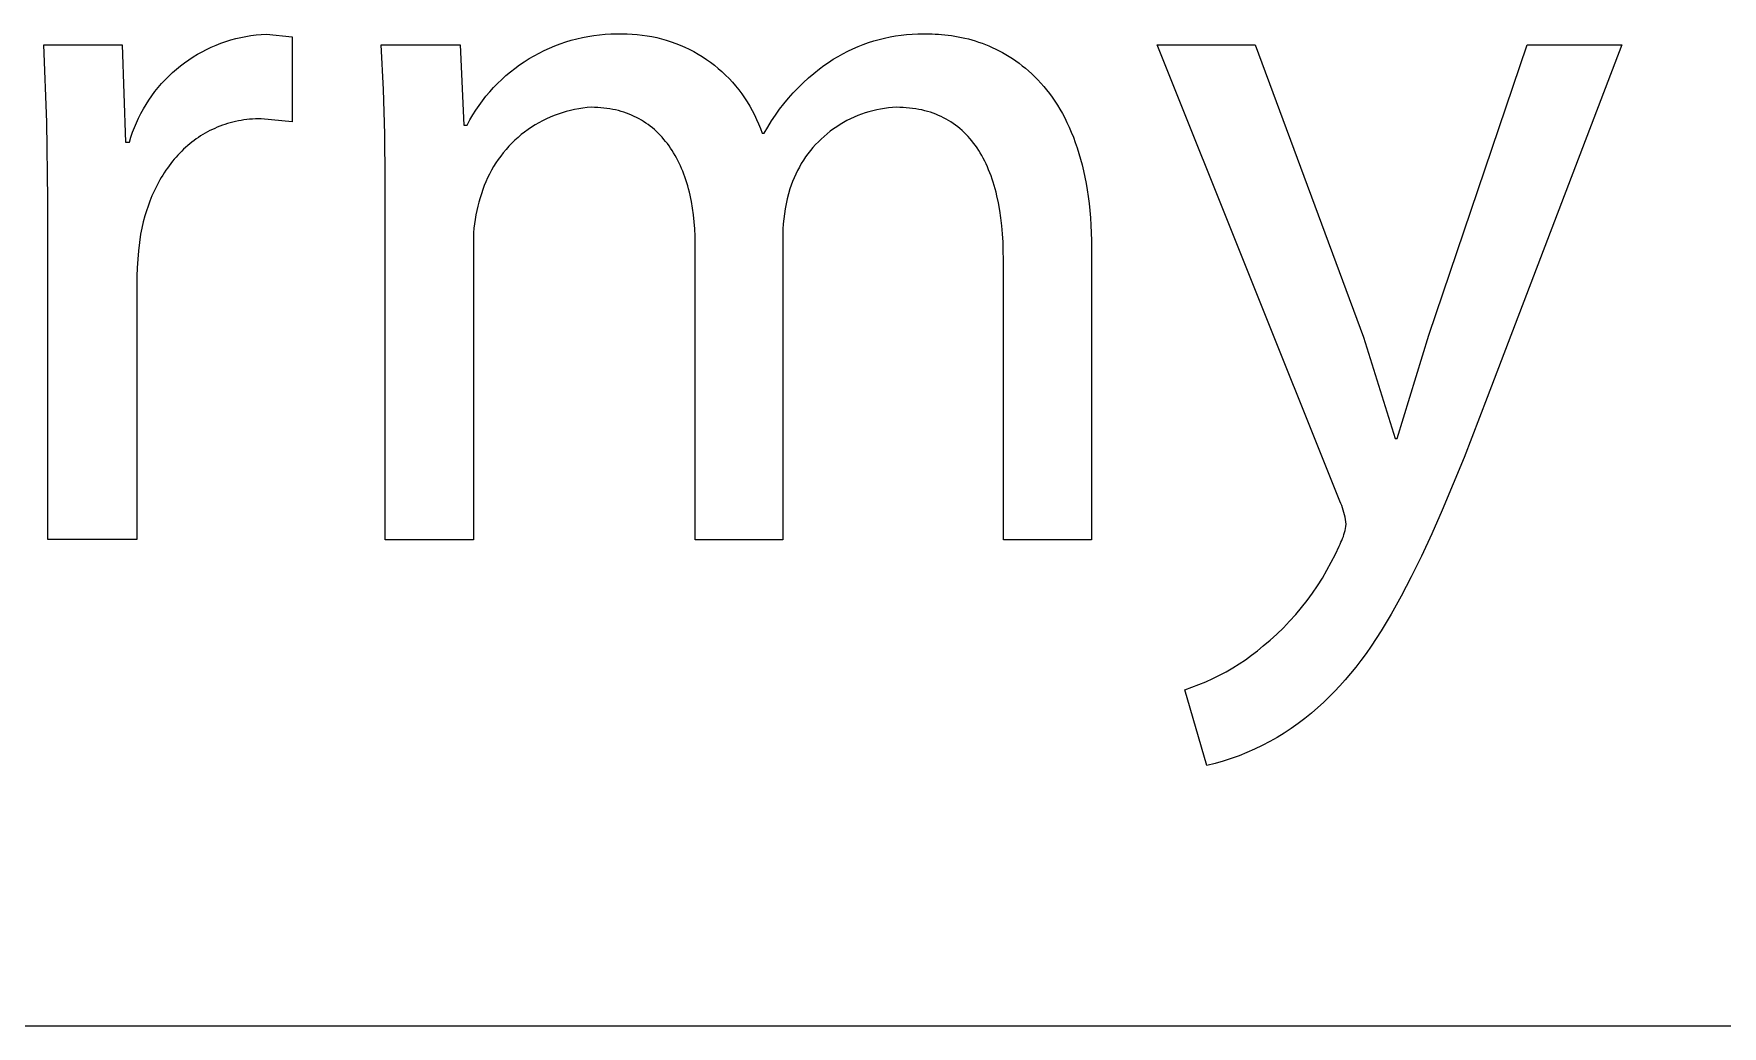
# Model space of a CAD drawing. Header units: millimetres. Extents: x 0 to 4030, y 0 to 2816.
# Drawn here: x 2987.1 to 3053.8, y 0 to 39.2 of the extents above; entities that cross this region are included whole.
import ezdxf

# ---------------------------------------------------------------- set-up
doc = ezdxf.new("R2010")
doc.units = ezdxf.units.MM
doc.header["$MEASUREMENT"] = 0
doc.layers.add('Domyślny', color=7, linetype='Continuous', true_color=0x000000)

msp = doc.modelspace()

# ---------------------------------------------------------------- linework, layer by layer
at = {"layer": 'Domyślny', "color": 18, "lineweight": 15, "true_color": 0x000000}
for p, q in [((2987.636, 35.689), (2987.51, 38.741)), ((2987.51, 38.741), (2990.61, 38.741)), ((2990.61, 38.741), (2990.745, 34.903)), ((2994.125, 38.655), (2994.313, 38.735)), ((2994.313, 38.735), (2994.504, 38.81)), ((2994.504, 38.81), (2994.697, 38.878)), ((2994.697, 38.878), (2994.892, 38.938)), ((2994.892, 38.938), (2995.089, 38.993)), ((2995.089, 38.993), (2995.288, 39.04)), ((2995.288, 39.04), (2995.488, 39.08)), ((2995.488, 39.08), (2995.69, 39.113)), ((2995.69, 39.113), (2995.893, 39.139)), ((2995.893, 39.139), (2996.097, 39.159)), ((2996.097, 39.159), (2996.301, 39.171)), ((2996.301, 39.171), (2997.321, 39.063)), ((2997.321, 39.063), (2997.321, 35.708)), ((3000.928, 36.983), (3000.826, 38.748)), ((3000.826, 38.748), (3003.953, 38.748)), ((3003.953, 38.748), (3004.101, 35.581)), ((3007.48, 38.619), (3007.69, 38.706)), ((3007.69, 38.706), (3007.902, 38.787)), ((3007.902, 38.787), (3008.117, 38.86)), ((3008.117, 38.86), (3008.335, 38.925)), ((3008.335, 38.925), (3008.554, 38.983)), ((3008.554, 38.983), (3008.775, 39.034)), ((3008.775, 39.034), (3008.998, 39.078)), ((3008.998, 39.078), (3009.223, 39.113)), ((3009.223, 39.113), (3009.448, 39.141)), ((3009.448, 39.141), (3009.674, 39.162)), ((3009.674, 39.162), (3009.901, 39.175)), ((3009.901, 39.175), (3010.128, 39.18)), ((3010.128, 39.18), (3010.355, 39.177)), ((3010.355, 39.177), (3010.55, 39.176)), ((3010.55, 39.176), (3010.746, 39.169)), ((3010.746, 39.169), (3010.941, 39.155)), ((3010.941, 39.155), (3011.135, 39.134)), ((3011.135, 39.134), (3011.329, 39.106)), ((3011.329, 39.106), (3011.521, 39.072)), ((3011.521, 39.072), (3011.713, 39.032)), ((3011.713, 39.032), (3011.902, 38.985)), ((3011.902, 38.985), (3012.09, 38.931)), ((3012.09, 38.931), (3012.277, 38.871)), ((3012.277, 38.871), (3012.461, 38.805)), ((3012.461, 38.805), (3012.642, 38.733)), ((3012.642, 38.733), (3012.821, 38.654)), ((3019.457, 38.592), (3019.659, 38.68)), ((3019.659, 38.68), (3019.864, 38.761)), ((3019.864, 38.761), (3020.072, 38.835)), ((3020.072, 38.835), (3020.282, 38.902)), ((3020.282, 38.902), (3020.494, 38.962)), ((3020.494, 38.962), (3020.708, 39.015)), ((3020.708, 39.015), (3020.924, 39.061)), ((3020.924, 39.061), (3021.141, 39.1)), ((3021.141, 39.1), (3021.36, 39.131)), ((3021.36, 39.131), (3021.579, 39.155)), ((3021.579, 39.155), (3021.799, 39.172)), ((3021.799, 39.172), (3022.019, 39.181)), ((3022.019, 39.181), (3022.24, 39.183)), ((3022.24, 39.183), (3022.46, 39.177)), ((3022.46, 39.177), (3022.582, 39.176)), ((3022.582, 39.176), (3022.706, 39.172)), ((3022.706, 39.172), (3022.832, 39.166)), ((3022.832, 39.166), (3022.959, 39.157)), ((3022.959, 39.157), (3023.087, 39.145)), ((3023.087, 39.145), (3023.217, 39.13)), ((3023.217, 39.13), (3023.348, 39.112)), ((3023.348, 39.112), (3023.479, 39.091)), ((3023.479, 39.091), (3023.612, 39.068)), ((3023.612, 39.068), (3023.745, 39.041)), ((3023.745, 39.041), (3023.879, 39.01)), ((3023.879, 39.01), (3024.014, 38.977)), ((3024.014, 38.977), (3024.149, 38.94)), ((3024.149, 38.94), (3024.284, 38.899)), ((3024.284, 38.899), (3024.42, 38.855)), ((3024.42, 38.855), (3024.555, 38.807)), ((3024.555, 38.807), (3024.691, 38.756)), ((3024.691, 38.756), (3024.826, 38.701)), ((3024.826, 38.701), (3024.961, 38.641)), ((3038.679, 20.731), (3031.472, 38.741)), ((3031.472, 38.741), (3035.337, 38.741)), ((3035.337, 38.741), (3039.618, 27.199)), ((3042.195, 27.28), (3046.074, 38.741)), ((3049.818, 38.741), (3044.503, 24.824)), ((3046.074, 38.741), (3049.818, 38.741)), ((2992.905, 37.913), (2993.068, 38.037)), ((2993.068, 38.037), (2993.235, 38.155)), ((2993.235, 38.155), (2993.406, 38.267)), ((2993.406, 38.267), (2993.581, 38.373)), ((2993.581, 38.373), (2993.759, 38.473)), ((2993.759, 38.473), (2993.941, 38.567)), ((2993.941, 38.567), (2994.125, 38.655)), ((3006.296, 37.951), (3006.483, 38.079)), ((3006.483, 38.079), (3006.675, 38.2)), ((3006.675, 38.2), (3006.871, 38.315)), ((3006.871, 38.315), (3007.071, 38.423)), ((3007.071, 38.423), (3007.274, 38.525)), ((3007.274, 38.525), (3007.48, 38.619)), ((3012.821, 38.654), (3012.998, 38.569)), ((3012.998, 38.569), (3013.171, 38.479)), ((3013.171, 38.479), (3013.341, 38.382)), ((3013.341, 38.382), (3013.508, 38.28)), ((3013.508, 38.28), (3013.671, 38.173)), ((3013.671, 38.173), (3013.83, 38.059)), ((3013.83, 38.059), (3013.986, 37.941)), ((3018.315, 37.927), (3018.496, 38.054)), ((3018.496, 38.054), (3018.681, 38.174)), ((3018.681, 38.174), (3018.869, 38.288)), ((3018.869, 38.288), (3019.062, 38.396)), ((3019.062, 38.396), (3019.258, 38.497)), ((3019.258, 38.497), (3019.457, 38.592)), ((3024.961, 38.641), (3025.096, 38.578)), ((3025.096, 38.578), (3025.23, 38.511)), ((3025.23, 38.511), (3025.363, 38.44)), ((3025.363, 38.44), (3025.496, 38.365)), ((3025.496, 38.365), (3025.628, 38.285)), ((3025.628, 38.285), (3025.759, 38.201)), ((3025.759, 38.201), (3025.889, 38.112)), ((3025.889, 38.112), (3026.018, 38.02)), ((3026.018, 38.02), (3026.145, 37.922)), ((2992.162, 37.213), (2992.3, 37.363)), ((2992.3, 37.363), (2992.444, 37.508)), ((2992.444, 37.508), (2992.593, 37.648)), ((2992.593, 37.648), (2992.747, 37.783)), ((2992.747, 37.783), (2992.905, 37.913)), ((3005.428, 37.221), (3005.591, 37.378)), ((3005.591, 37.378), (3005.76, 37.53)), ((3005.76, 37.53), (3005.934, 37.676)), ((3005.934, 37.676), (3006.112, 37.817)), ((3006.112, 37.817), (3006.296, 37.951)), ((3013.986, 37.941), (3014.137, 37.817)), ((3014.137, 37.817), (3014.284, 37.688)), ((3014.284, 37.688), (3014.427, 37.554)), ((3014.427, 37.554), (3014.565, 37.415)), ((3014.565, 37.415), (3014.698, 37.272)), ((3017.497, 37.248), (3017.705, 37.438)), ((3017.705, 37.438), (3017.919, 37.62)), ((3017.919, 37.62), (3018.139, 37.795)), ((3018.139, 37.795), (3018.315, 37.927)), ((3026.145, 37.922), (3026.271, 37.82)), ((3026.271, 37.82), (3026.395, 37.713)), ((3026.395, 37.713), (3026.518, 37.601)), ((3026.518, 37.601), (3026.639, 37.485)), ((3026.639, 37.485), (3026.758, 37.363)), ((3026.758, 37.363), (3026.875, 37.237)), ((2991.661, 36.567), (2991.778, 36.735)), ((2991.778, 36.735), (2991.9, 36.899)), ((2991.9, 36.899), (2992.028, 37.058)), ((2992.028, 37.058), (2992.162, 37.213)), ((3000.982, 35.215), (3000.928, 36.983)), ((3004.83, 36.538), (3004.971, 36.716)), ((3004.971, 36.716), (3005.117, 36.889)), ((3005.117, 36.889), (3005.27, 37.058)), ((3005.27, 37.058), (3005.428, 37.221)), ((3014.698, 37.272), (3014.826, 37.125)), ((3014.826, 37.125), (3014.949, 36.973)), ((3014.949, 36.973), (3015.067, 36.816)), ((3015.067, 36.816), (3015.179, 36.656)), ((3016.915, 36.639), (3017.102, 36.849)), ((3017.102, 36.849), (3017.296, 37.052)), ((3017.296, 37.052), (3017.497, 37.248)), ((3026.875, 37.237), (3026.99, 37.105)), ((3026.99, 37.105), (3027.103, 36.968)), ((3027.103, 36.968), (3027.213, 36.826)), ((3027.213, 36.826), (3027.321, 36.678)), ((3027.321, 36.678), (3027.426, 36.525)), ((2991.255, 35.857), (2991.347, 36.04)), ((2991.347, 36.04), (2991.446, 36.219)), ((2991.446, 36.219), (2991.55, 36.395)), ((2991.55, 36.395), (2991.661, 36.567)), ((3004.446, 35.976), (3004.567, 36.167)), ((3004.567, 36.167), (3004.696, 36.355)), ((3004.696, 36.355), (3004.83, 36.538)), ((3007.822, 36.015), (3007.665, 35.956)), ((3007.981, 36.067), (3007.822, 36.015)), ((3008.142, 36.114), (3007.981, 36.067)), ((3008.305, 36.156), (3008.142, 36.114)), ((3008.469, 36.192), (3008.305, 36.156)), ((3008.634, 36.222), (3008.469, 36.192)), ((3008.8, 36.247), (3008.634, 36.222)), ((3008.966, 36.266), (3008.8, 36.247)), ((3009.134, 36.279), (3008.966, 36.266)), ((3009.26, 36.277), (3009.134, 36.279)), ((3009.384, 36.272), (3009.26, 36.277)), ((3009.506, 36.264), (3009.384, 36.272)), ((3009.626, 36.252), (3009.506, 36.264)), ((3009.745, 36.238), (3009.626, 36.252)), ((3009.861, 36.22), (3009.745, 36.238)), ((3009.975, 36.199), (3009.861, 36.22)), ((3010.088, 36.175), (3009.975, 36.199)), ((3010.198, 36.148), (3010.088, 36.175)), ((3010.307, 36.118), (3010.198, 36.148)), ((3010.413, 36.085), (3010.307, 36.118)), ((3010.518, 36.049), (3010.413, 36.085)), ((3010.621, 36.01), (3010.518, 36.049)), ((3010.721, 35.968), (3010.621, 36.01)), ((3015.179, 36.656), (3015.286, 36.493)), ((3015.286, 36.493), (3015.387, 36.326)), ((3015.387, 36.326), (3015.483, 36.155)), ((3015.483, 36.155), (3015.573, 35.981)), ((3016.398, 35.973), (3016.563, 36.201)), ((3016.563, 36.201), (3016.735, 36.423)), ((3016.735, 36.423), (3016.915, 36.639)), ((3019.794, 36.007), (3019.648, 35.951)), ((3019.942, 36.058), (3019.794, 36.007)), ((3020.092, 36.103), (3019.942, 36.058)), ((3020.243, 36.144), (3020.092, 36.103)), ((3020.396, 36.18), (3020.243, 36.144)), ((3020.549, 36.21), (3020.396, 36.18)), ((3020.704, 36.235), (3020.549, 36.21)), ((3020.859, 36.255), (3020.704, 36.235)), ((3021.015, 36.269), (3020.859, 36.255)), ((3021.172, 36.279), (3021.015, 36.269)), ((3021.305, 36.277), (3021.172, 36.279)), ((3021.435, 36.272), (3021.305, 36.277)), ((3021.564, 36.264), (3021.435, 36.272)), ((3021.69, 36.252), (3021.564, 36.264)), ((3021.815, 36.237), (3021.69, 36.252)), ((3021.937, 36.219), (3021.815, 36.237)), ((3022.056, 36.198), (3021.937, 36.219)), ((3022.174, 36.174), (3022.056, 36.198)), ((3022.29, 36.146), (3022.174, 36.174)), ((3022.403, 36.115), (3022.29, 36.146)), ((3022.514, 36.082), (3022.403, 36.115)), ((3022.623, 36.045), (3022.514, 36.082)), ((3022.73, 36.004), (3022.623, 36.045)), ((3022.835, 35.961), (3022.73, 36.004)), ((3027.426, 36.525), (3027.528, 36.367)), ((3027.528, 36.367), (3027.628, 36.203)), ((3027.628, 36.203), (3027.725, 36.033)), ((3027.725, 36.033), (3027.819, 35.858)), ((2987.671, 32.635), (2987.636, 35.689)), ((2991.017, 35.292), (2991.09, 35.483)), ((2991.09, 35.483), (2991.169, 35.672)), ((2991.169, 35.672), (2991.255, 35.857)), ((2994.074, 35.358), (2993.98, 35.309)), ((2994.169, 35.405), (2994.074, 35.358)), ((2994.266, 35.449), (2994.169, 35.405)), ((2994.364, 35.492), (2994.266, 35.449)), ((2994.464, 35.531), (2994.364, 35.492)), ((2994.564, 35.569), (2994.464, 35.531)), ((2994.666, 35.604), (2994.564, 35.569)), ((2994.769, 35.637), (2994.666, 35.604)), ((2994.874, 35.667), (2994.769, 35.637)), ((2994.979, 35.695), (2994.874, 35.667)), ((2995.086, 35.72), (2994.979, 35.695)), ((2995.194, 35.742), (2995.086, 35.72)), ((2995.303, 35.762), (2995.194, 35.742)), ((2995.414, 35.78), (2995.303, 35.762)), ((2995.525, 35.795), (2995.414, 35.78)), ((2995.638, 35.807), (2995.525, 35.795)), ((2995.751, 35.817), (2995.638, 35.807)), ((2995.866, 35.823), (2995.751, 35.817)), ((2995.982, 35.828), (2995.866, 35.823)), ((2996.099, 35.829), (2995.982, 35.828)), ((2997.321, 35.708), (2996.099, 35.829)), ((3004.101, 35.581), (3004.222, 35.581)), ((3004.222, 35.581), (3004.33, 35.78)), ((3004.33, 35.78), (3004.446, 35.976)), ((3006.632, 35.402), (3006.497, 35.303)), ((3006.771, 35.496), (3006.632, 35.402)), ((3006.913, 35.586), (3006.771, 35.496)), ((3007.058, 35.67), (3006.913, 35.586)), ((3007.206, 35.75), (3007.058, 35.67)), ((3007.356, 35.824), (3007.206, 35.75)), ((3007.509, 35.893), (3007.356, 35.824)), ((3007.665, 35.956), (3007.509, 35.893)), ((3010.82, 35.923), (3010.721, 35.968)), ((3010.917, 35.876), (3010.82, 35.923)), ((3011.012, 35.825), (3010.917, 35.876)), ((3011.104, 35.772), (3011.012, 35.825)), ((3011.195, 35.716), (3011.104, 35.772)), ((3011.284, 35.658), (3011.195, 35.716)), ((3011.371, 35.597), (3011.284, 35.658)), ((3011.456, 35.533), (3011.371, 35.597)), ((3011.539, 35.466), (3011.456, 35.533)), ((3011.62, 35.397), (3011.539, 35.466)), ((3011.699, 35.326), (3011.62, 35.397)), ((3015.573, 35.981), (3015.656, 35.804)), ((3015.656, 35.804), (3015.734, 35.625)), ((3015.734, 35.625), (3015.805, 35.443)), ((3015.805, 35.443), (3015.871, 35.259)), ((3015.951, 35.259), (3016.092, 35.502)), ((3016.092, 35.502), (3016.241, 35.74)), ((3016.241, 35.74), (3016.398, 35.973)), ((3018.562, 35.332), (3018.44, 35.235)), ((3018.688, 35.425), (3018.562, 35.332)), ((3018.817, 35.514), (3018.688, 35.425)), ((3018.949, 35.599), (3018.817, 35.514)), ((3019.084, 35.678), (3018.949, 35.599)), ((3019.221, 35.754), (3019.084, 35.678)), ((3019.361, 35.824), (3019.221, 35.754)), ((3019.503, 35.89), (3019.361, 35.824)), ((3019.648, 35.951), (3019.503, 35.89)), ((3022.938, 35.915), (3022.835, 35.961)), ((3023.038, 35.866), (3022.938, 35.915)), ((3023.137, 35.813), (3023.038, 35.866)), ((3023.233, 35.758), (3023.137, 35.813)), ((3023.327, 35.7), (3023.233, 35.758)), ((3023.419, 35.638), (3023.327, 35.7)), ((3023.509, 35.574), (3023.419, 35.638)), ((3023.597, 35.507), (3023.509, 35.574)), ((3023.682, 35.437), (3023.597, 35.507)), ((3023.766, 35.363), (3023.682, 35.437)), ((3023.847, 35.287), (3023.766, 35.363)), ((3027.819, 35.858), (3027.909, 35.676)), ((3027.909, 35.676), (3027.996, 35.489)), ((3027.996, 35.489), (3028.08, 35.296)), ((2990.745, 34.903), (2990.892, 34.903)), ((2990.892, 34.903), (2990.951, 35.099)), ((2990.951, 35.099), (2991.017, 35.292)), ((2993.113, 34.696), (2993.035, 34.624)), ((2993.194, 34.767), (2993.113, 34.696)), ((2993.275, 34.836), (2993.194, 34.767)), ((2993.359, 34.902), (2993.275, 34.836)), ((2993.443, 34.967), (2993.359, 34.902)), ((2993.529, 35.029), (2993.443, 34.967)), ((2993.617, 35.089), (2993.529, 35.029)), ((2993.705, 35.147), (2993.617, 35.089)), ((2993.795, 35.203), (2993.705, 35.147)), ((2993.887, 35.257), (2993.795, 35.203)), ((2993.98, 35.309), (2993.887, 35.257)), ((3000.987, 33.447), (3000.982, 35.215)), ((3005.875, 34.742), (3005.763, 34.617)), ((3005.992, 34.862), (3005.875, 34.742)), ((3006.112, 34.979), (3005.992, 34.862)), ((3006.237, 35.092), (3006.112, 34.979)), ((3006.365, 35.2), (3006.237, 35.092)), ((3006.497, 35.303), (3006.365, 35.2)), ((3011.776, 35.252), (3011.699, 35.326)), ((3011.851, 35.175), (3011.776, 35.252)), ((3011.924, 35.096), (3011.851, 35.175)), ((3011.995, 35.015), (3011.924, 35.096)), ((3012.064, 34.931), (3011.995, 35.015)), ((3012.132, 34.845), (3012.064, 34.931)), ((3012.197, 34.757), (3012.132, 34.845)), ((3012.26, 34.666), (3012.197, 34.757)), ((3012.321, 34.573), (3012.26, 34.666)), ((3015.871, 35.259), (3015.951, 35.259)), ((3017.88, 34.688), (3017.779, 34.568)), ((3017.984, 34.805), (3017.88, 34.688)), ((3018.092, 34.918), (3017.984, 34.805)), ((3018.205, 35.028), (3018.092, 34.918)), ((3018.32, 35.133), (3018.205, 35.028)), ((3018.44, 35.235), (3018.32, 35.133)), ((3023.926, 35.209), (3023.847, 35.287)), ((3024.003, 35.127), (3023.926, 35.209)), ((3024.078, 35.042), (3024.003, 35.127)), ((3024.151, 34.955), (3024.078, 35.042)), ((3024.222, 34.865), (3024.151, 34.955)), ((3024.291, 34.772), (3024.222, 34.865)), ((3024.357, 34.676), (3024.291, 34.772)), ((3024.422, 34.578), (3024.357, 34.676)), ((3028.08, 35.296), (3028.16, 35.097)), ((3028.16, 35.097), (3028.237, 34.891)), ((3028.237, 34.891), (3028.31, 34.68)), ((3028.31, 34.68), (3028.379, 34.462)), ((2992.525, 34.061), (2992.458, 33.973)), ((2992.593, 34.147), (2992.525, 34.061)), ((2992.663, 34.231), (2992.593, 34.147)), ((2992.734, 34.313), (2992.663, 34.231)), ((2992.807, 34.394), (2992.734, 34.313)), ((2992.881, 34.472), (2992.807, 34.394)), ((2992.957, 34.549), (2992.881, 34.472)), ((2993.035, 34.624), (2992.957, 34.549)), ((3005.359, 34.081), (3005.27, 33.939)), ((3005.453, 34.22), (3005.359, 34.081)), ((3005.552, 34.356), (3005.453, 34.22)), ((3005.655, 34.488), (3005.552, 34.356)), ((3005.763, 34.617), (3005.655, 34.488)), ((3012.38, 34.478), (3012.321, 34.573)), ((3012.438, 34.381), (3012.38, 34.478)), ((3012.493, 34.282), (3012.438, 34.381)), ((3012.546, 34.18), (3012.493, 34.282)), ((3012.597, 34.077), (3012.546, 34.18)), ((3012.646, 33.971), (3012.597, 34.077)), ((3017.42, 34.055), (3017.342, 33.919)), ((3017.504, 34.188), (3017.42, 34.055)), ((3017.591, 34.318), (3017.504, 34.188)), ((3017.683, 34.444), (3017.591, 34.318)), ((3017.779, 34.568), (3017.683, 34.444)), ((3024.484, 34.477), (3024.422, 34.578)), ((3024.545, 34.373), (3024.484, 34.477)), ((3024.603, 34.267), (3024.545, 34.373)), ((3024.659, 34.157), (3024.603, 34.267)), ((3024.713, 34.046), (3024.659, 34.157)), ((3024.765, 33.931), (3024.713, 34.046)), ((3028.379, 34.462), (3028.444, 34.238)), ((3028.444, 34.238), (3028.505, 34.007)), ((3028.505, 34.007), (3028.562, 33.77)), ((2992.092, 33.41), (2992.036, 33.31)), ((2992.149, 33.508), (2992.092, 33.41)), ((2992.207, 33.604), (2992.149, 33.508)), ((2992.268, 33.699), (2992.207, 33.604)), ((2992.33, 33.792), (2992.268, 33.699)), ((2992.393, 33.883), (2992.33, 33.792)), ((2992.458, 33.973), (2992.393, 33.883)), ((3000.987, 19.208), (3000.987, 33.447)), ((3004.965, 33.342), (3004.902, 33.187)), ((3005.034, 33.495), (3004.965, 33.342)), ((3005.107, 33.646), (3005.034, 33.495)), ((3005.186, 33.794), (3005.107, 33.646)), ((3005.27, 33.939), (3005.186, 33.794)), ((3012.694, 33.864), (3012.646, 33.971)), ((3012.739, 33.754), (3012.694, 33.864)), ((3012.782, 33.643), (3012.739, 33.754)), ((3012.823, 33.529), (3012.782, 33.643)), ((3012.863, 33.414), (3012.823, 33.529)), ((3012.9, 33.297), (3012.863, 33.414)), ((3017.075, 33.353), (3017.021, 33.206)), ((3017.135, 33.498), (3017.075, 33.353)), ((3017.199, 33.641), (3017.135, 33.498)), ((3017.268, 33.781), (3017.199, 33.641)), ((3017.342, 33.919), (3017.268, 33.781)), ((3024.815, 33.814), (3024.765, 33.931)), ((3024.863, 33.694), (3024.815, 33.814)), ((3024.909, 33.572), (3024.863, 33.694)), ((3024.953, 33.447), (3024.909, 33.572)), ((3024.995, 33.32), (3024.953, 33.447)), ((3028.562, 33.77), (3028.614, 33.526)), ((3028.614, 33.526), (3028.662, 33.276)), ((2991.739, 32.679), (2991.696, 32.568)), ((2991.784, 32.788), (2991.739, 32.679)), ((2991.831, 32.895), (2991.784, 32.788)), ((2991.88, 33.001), (2991.831, 32.895)), ((2991.93, 33.106), (2991.88, 33.001)), ((2991.983, 33.209), (2991.93, 33.106)), ((2992.036, 33.31), (2991.983, 33.209)), ((3004.745, 32.709), (3004.692, 32.541)), ((3004.792, 32.87), (3004.745, 32.709)), ((3004.844, 33.029), (3004.792, 32.87)), ((3004.902, 33.187), (3004.844, 33.029)), ((3012.935, 33.178), (3012.9, 33.297)), ((3012.968, 33.057), (3012.935, 33.178)), ((3013, 32.934), (3012.968, 33.057)), ((3013.029, 32.81), (3013, 32.934)), ((3013.056, 32.684), (3013.029, 32.81)), ((3013.081, 32.557), (3013.056, 32.684)), ((3016.865, 32.669), (3016.822, 32.472)), ((3016.915, 32.864), (3016.865, 32.669)), ((3016.971, 33.058), (3016.915, 32.864)), ((3017.021, 33.206), (3016.971, 33.058)), ((3025.034, 33.19), (3024.995, 33.32)), ((3025.072, 33.057), (3025.034, 33.19)), ((3025.107, 32.923), (3025.072, 33.057)), ((3025.141, 32.785), (3025.107, 32.923)), ((3025.201, 32.503), (3025.141, 32.785)), ((3028.662, 33.276), (3028.706, 33.019)), ((3028.706, 33.019), (3028.745, 32.755)), ((3028.745, 32.755), (3028.779, 32.484)), ((2987.671, 19.214), (2987.671, 32.635)), ((2991.576, 32.229), (2991.505, 31.996)), ((2991.614, 32.343), (2991.576, 32.229)), ((2991.654, 32.457), (2991.614, 32.343)), ((2991.696, 32.568), (2991.654, 32.457)), ((3004.567, 32.028), (3004.537, 31.854)), ((3004.603, 32.2), (3004.567, 32.028)), ((3004.645, 32.371), (3004.603, 32.2)), ((3004.692, 32.541), (3004.645, 32.371)), ((3013.126, 32.297), (3013.081, 32.557)), ((3013.162, 32.031), (3013.126, 32.297)), ((3013.19, 31.759), (3013.162, 32.031)), ((3016.753, 32.075), (3016.727, 31.876)), ((3016.784, 32.274), (3016.753, 32.075)), ((3016.822, 32.472), (3016.784, 32.274)), ((3025.254, 32.211), (3025.201, 32.503)), ((3025.299, 31.91), (3025.254, 32.211)), ((3028.779, 32.484), (3028.808, 32.206)), ((3028.808, 32.206), (3028.832, 31.921)), ((2991.384, 31.514), (2991.335, 31.266)), ((2991.441, 31.757), (2991.384, 31.514)), ((2991.505, 31.996), (2991.441, 31.757)), ((3004.495, 31.505), (3004.483, 31.329)), ((3004.513, 31.68), (3004.495, 31.505)), ((3004.537, 31.854), (3004.513, 31.68)), ((3013.211, 31.481), (3013.19, 31.759)), ((3013.223, 31.198), (3013.211, 31.481)), ((3016.696, 31.474), (3016.689, 31.273)), ((3016.708, 31.675), (3016.696, 31.474)), ((3016.727, 31.876), (3016.708, 31.675)), ((3025.335, 31.599), (3025.299, 31.91)), ((3025.363, 31.28), (3025.335, 31.599)), ((3028.832, 31.921), (3028.85, 31.629)), ((3028.85, 31.629), (3028.864, 31.33)), ((2991.287, 30.938), (2991.248, 30.608)), ((2991.335, 31.266), (2991.287, 30.938)), ((3004.483, 31.329), (3004.477, 31.153)), ((3004.477, 31.153), (3004.477, 30.977)), ((3004.477, 30.977), (3004.477, 19.208)), ((3013.227, 30.91), (3013.223, 31.198)), ((3013.227, 19.208), (3013.227, 30.91)), ((3016.689, 31.273), (3016.689, 19.208)), ((3025.383, 30.951), (3025.363, 31.28)), ((3025.395, 30.613), (3025.383, 30.951)), ((3028.864, 31.33), (3028.872, 31.023)), ((3028.872, 31.023), (3028.875, 30.709)), ((3028.875, 30.709), (3028.875, 19.208)), ((2991.219, 30.278), (2991.198, 29.947)), ((2991.248, 30.608), (2991.219, 30.278)), ((3025.399, 30.266), (3025.395, 30.613)), ((3025.399, 19.208), (3025.399, 30.266)), ((2991.198, 29.947), (2991.188, 29.615)), ((2991.188, 29.615), (2991.188, 19.214)), ((3039.618, 27.199), (3040.866, 23.2)), ((3040.947, 23.2), (3042.195, 27.28)), ((3044.503, 24.824), (3043.583, 22.458)), ((3040.866, 23.2), (3040.947, 23.2)), ((3043.583, 22.458), (3042.721, 20.377)), ((3038.718, 20.644), (3038.679, 20.731)), ((3038.754, 20.556), (3038.718, 20.644)), ((3038.787, 20.467), (3038.754, 20.556)), ((3038.817, 20.376), (3038.787, 20.467)), ((3038.844, 20.285), (3038.817, 20.376)), ((3038.868, 20.193), (3038.844, 20.285)), ((3038.889, 20.1), (3038.868, 20.193)), ((3038.907, 20.007), (3038.889, 20.1)), ((3038.922, 19.913), (3038.907, 20.007)), ((3042.721, 20.377), (3042.307, 19.436)), ((3038.791, 19.259), (3038.819, 19.337)), ((3038.819, 19.337), (3038.845, 19.415)), ((3038.845, 19.415), (3038.868, 19.495)), ((3038.868, 19.495), (3038.888, 19.575)), ((3038.888, 19.575), (3038.906, 19.655)), ((3038.906, 19.655), (3038.921, 19.736)), ((3038.921, 19.736), (3038.934, 19.818)), ((3038.934, 19.818), (3038.922, 19.913)), ((3042.307, 19.436), (3041.901, 18.558)), ((2991.188, 19.214), (2987.671, 19.214)), ((3004.477, 19.208), (3000.987, 19.208)), ((3016.689, 19.208), (3013.227, 19.208)), ((3028.875, 19.208), (3025.399, 19.208)), ((3038.503, 18.635), (3038.652, 18.959)), ((3038.652, 18.959), (3038.69, 19.032)), ((3038.69, 19.032), (3038.726, 19.107)), ((3038.726, 19.107), (3038.76, 19.182)), ((3038.76, 19.182), (3038.791, 19.259)), ((3037.992, 17.694), (3038.173, 18.002)), ((3038.173, 18.002), (3038.343, 18.316)), ((3038.343, 18.316), (3038.503, 18.635)), ((3041.901, 18.558), (3041.501, 17.74)), ((3037.6, 17.097), (3037.801, 17.392)), ((3037.801, 17.392), (3037.992, 17.694)), ((3041.501, 17.74), (3041.105, 16.978)), ((3037.169, 16.529), (3037.389, 16.809)), ((3037.389, 16.809), (3037.6, 17.097)), ((3041.105, 16.978), (3040.71, 16.27)), ((3036.7, 15.99), (3036.939, 16.255)), ((3036.939, 16.255), (3037.169, 16.529)), ((3040.71, 16.27), (3040.513, 15.936)), ((3035.932, 15.244), (3036.196, 15.484)), ((3036.196, 15.484), (3036.452, 15.733)), ((3036.452, 15.733), (3036.7, 15.99)), ((3040.315, 15.614), (3040.116, 15.304)), ((3040.513, 15.936), (3040.315, 15.614)), ((3035.193, 14.644), (3035.429, 14.825)), ((3035.429, 14.825), (3035.659, 15.014)), ((3035.659, 15.014), (3035.932, 15.244)), ((3039.716, 14.718), (3039.514, 14.442)), ((3039.917, 15.005), (3039.716, 14.718)), ((3040.116, 15.304), (3039.917, 15.005)), ((3034.193, 13.998), (3034.451, 14.147)), ((3034.451, 14.147), (3034.703, 14.305)), ((3034.703, 14.305), (3034.951, 14.47)), ((3034.951, 14.47), (3035.193, 14.644)), ((3039.309, 14.177), (3039.103, 13.921)), ((3039.514, 14.442), (3039.309, 14.177)), ((3032.559, 13.282), (3032.841, 13.38)), ((3032.841, 13.38), (3033.119, 13.486)), ((3033.119, 13.486), (3033.393, 13.601)), ((3033.393, 13.601), (3033.664, 13.725)), ((3033.664, 13.725), (3033.931, 13.857)), ((3033.931, 13.857), (3034.193, 13.998)), ((3038.683, 13.44), (3038.469, 13.213)), ((3038.895, 13.676), (3038.683, 13.44)), ((3039.103, 13.921), (3038.895, 13.676)), ((3033.431, 10.29), (3032.559, 13.282)), ((3038.031, 12.786), (3037.807, 12.584)), ((3038.252, 12.995), (3038.031, 12.786)), ((3038.469, 13.213), (3038.252, 12.995)), ((3037.299, 12.154), (3037.035, 11.951)), ((3037.556, 12.365), (3037.299, 12.154)), ((3037.807, 12.584), (3037.556, 12.365)), ((3036.202, 11.4), (3035.913, 11.235)), ((3036.486, 11.574), (3036.202, 11.4)), ((3036.763, 11.758), (3036.486, 11.574)), ((3037.035, 11.951), (3036.763, 11.758)), ((3034.704, 10.678), (3034.391, 10.565)), ((3035.013, 10.802), (3034.704, 10.678)), ((3035.318, 10.936), (3035.013, 10.802)), ((3035.618, 11.081), (3035.318, 10.936)), ((3035.913, 11.235), (3035.618, 11.081)), ((3033.754, 10.37), (3033.431, 10.29)), ((3034.075, 10.462), (3033.754, 10.37)), ((3034.391, 10.565), (3034.075, 10.462)), ((4026.416, 0), (0, 0)), ((4026.416, 0), (2507.18, 0))]:
    msp.add_line(p, q, dxfattribs=at)

doc.saveas('drawing.dxf')
